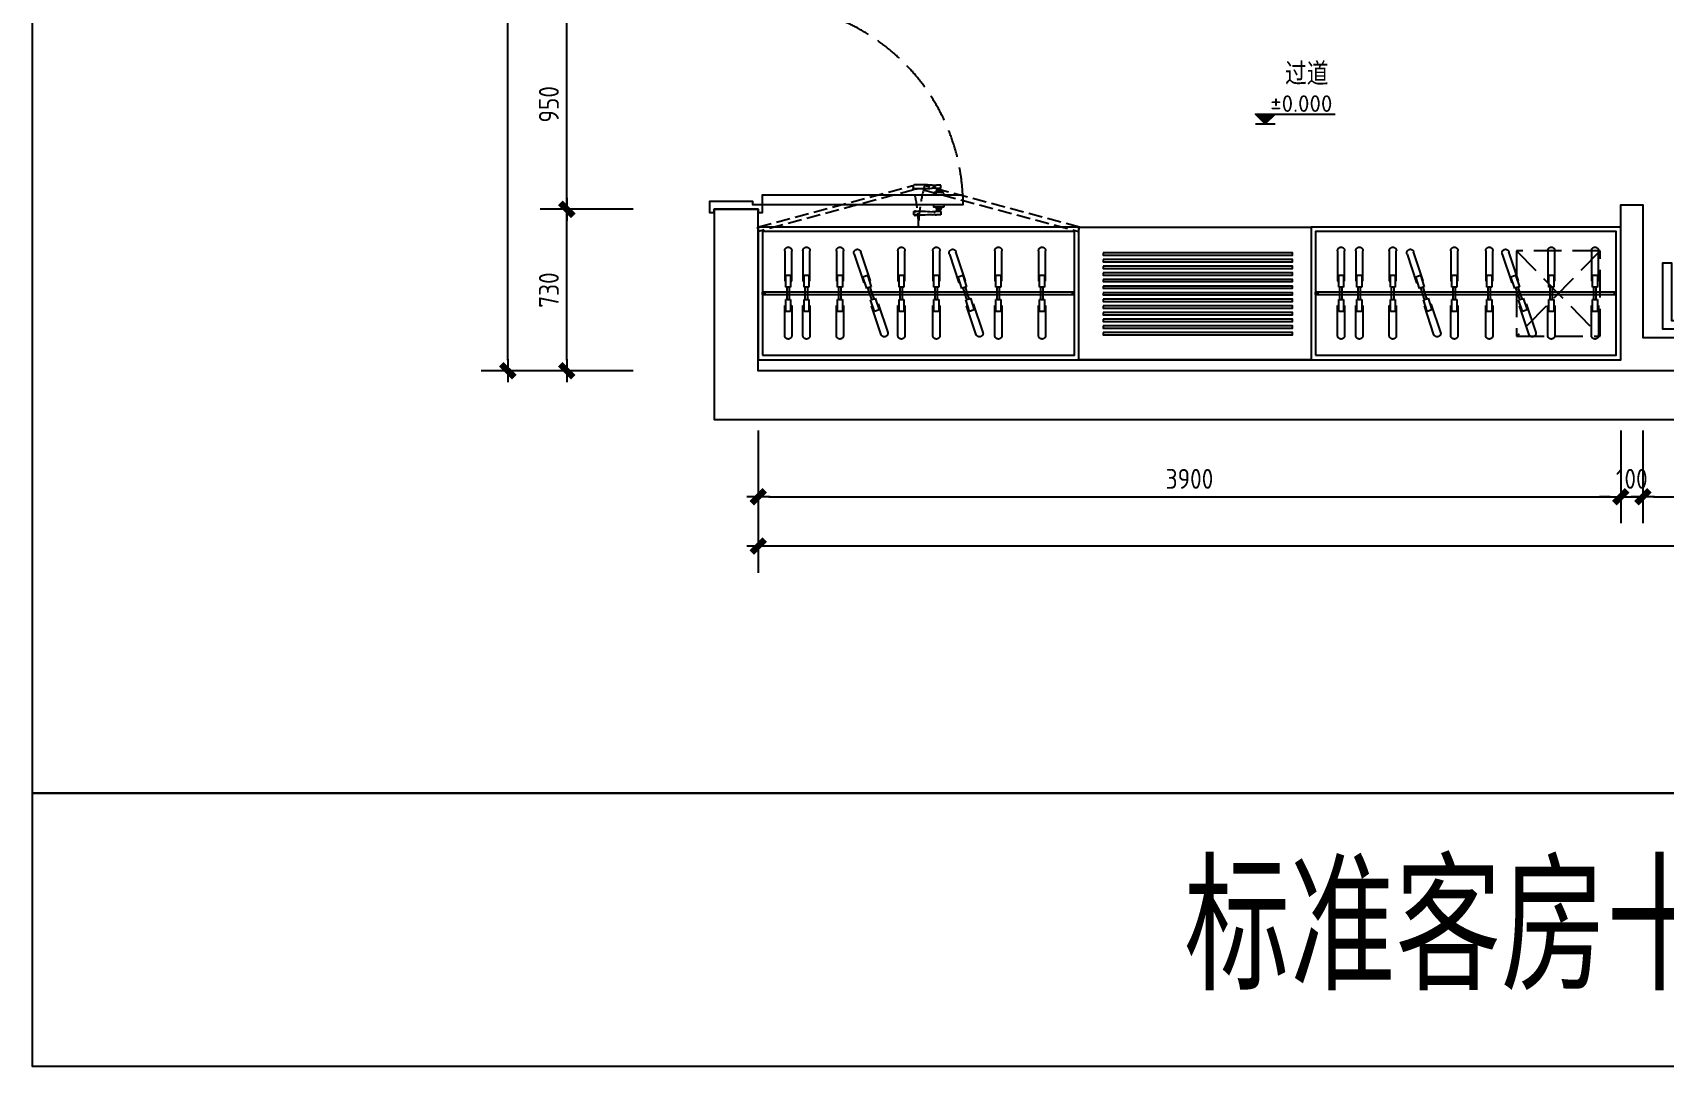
# Model space of a CAD drawing. Header units: inches. Extents: x 193953 to 255442, y -114891 to -62384.
# Drawn here: x 193954 to 201332, y -114891 to -110216 of the extents above; entities that cross this region are included whole.
import ezdxf
from ezdxf.enums import TextEntityAlignment as Align

# ---------------------------------------------------------------- set-up
doc = ezdxf.new("R2010")
doc.units = ezdxf.units.IN
doc.header["$LTSCALE"] = 500
doc.header["$MEASUREMENT"] = 0
for name, pattern in [('DASH', [0.35, 0.25, -0.1]), ('家具平面底图$0$DASH', [0.35, 0.25, -0.1]), ('家具平面底图$0$DOM-虚线', [0.35, 0.25, -0.1])]:
    doc.linetypes.add(name, pattern=pattern)
for name, color, linetype in [('0-索引文字', 50, 'Continuous'), ('F-活动家私(0.25)-DOM', 2, 'Continuous'), ('G-装饰造型轮廓线、电气提示线', 3, 'Continuous'), ('L-立面、剖面图、大样图-细线', 134, 'Continuous'), ('P-平面门', 2, 'Continuous'), ('SH-文字', 50, 'Continuous')]:
    doc.layers.add(name, color=color, linetype=linetype)
doc.styles.add('DOM-romans.shx', font='dim.shx')
doc.styles.add('MtXpl_', font='SIMYOU.TTF')
doc.styles.add('st', font='', dxfattribs={"width": 0.7})
doc.styles.get('st').set_extended_font_data('SimSun')
doc.dimstyles.new('DOM_DIM_1 80', dxfattribs={"dimscale": 60, "dimtxt": 1.5, "dimasz": 0.8, "dimexe": 2, "dimexo": 1.5, "dimgap": 0.6, "dimtad": 1, "dimdec": 0, "dimrnd": 5, "dimzin": 12, "dimdsep": 46, "dimtxsty": 'DOM-romans.shx', "dimblk": 'DOM_Dimension_Tick', "dimcen": 0.125, "dimclrd": 44, "dimclre": 44, "dimclrt": 50, "dimadec": 0, "dimazin": 0, "dimtfac": 1, "dimtdec": 0, "dimtix": 1, "dimtmove": 2, "dimatfit": 3, "dimldrblk": 'DOM_Leader_Arrow', "dimfxl": 0, "dimtvp": 1, "dimtolj": 1, "dimtzin": 0, "dimarcsym": 0})

# ---------------------------------------------------------------- blocks, each defined once
blk = doc.blocks.new('家具平面底图$0$A$C24926126')
at = {"color": 250, "linetype": '家具平面底图$0$DOM-虚线', "ltscale": 100}
for p, q in [((-192.5, 15.9, 0.9), (-55, 15.9, 0.9)), ((-192.5, 15.9), (-55, 15.9)), ((-192.5, 15.9), (-55, 15.9)), ((-192.5, 15.9, 0.9), (-55, 15.9, 0.9)), ((-82.5, 11, 0.9), (-82.5, -11, 0.9)), ((-27.5, 11, 0.9), (-82.5, 11, 0.9)), ((-82.5, 11), (-82.5, -11)), ((-27.5, 11), (-82.5, 11)), ((-82.5, 11), (-82.5, -11)), ((-27.5, 11), (-82.5, 11)), ((-82.5, 11, 0.9), (-82.5, -11, 0.9)), ((-27.5, 11, 0.9), (-82.5, 11, 0.9)), ((-55, 15.9, 0.9), (-55, 11, 0.9)), ((-55, 15.9), (-55, 11)), ((-55, 15.9), (-55, 11)), ((-55, 15.9, 0.9), (-55, 11, 0.9)), ((-27.5, 5.5, 0.9), (-27.5, 11, 0.9)), ((-27.5, 5.5), (-27.5, 11)), ((-27.5, 5.5), (-27.5, 11)), ((-27.5, 5.5, 0.9), (-27.5, 11, 0.9)), ((-27.5, -5.5, 0.9), (-27.5, 5.5, 0.9)), ((-27.5, -5.5), (-27.5, 5.5)), ((27.5, 5.5), (-27.5, 5.5)), ((27.5, 5.5, 0.9), (-27.5, 5.5, 0.9)), ((-27.5, -5.5), (-27.5, 5.5)), ((27.5, 5.5), (-27.5, 5.5)), ((-27.5, -5.5, 0.9), (-27.5, 5.5, 0.9)), ((27.5, 5.5, 0.9), (-27.5, 5.5, 0.9)), ((82.5, 11, 0.9), (27.5, 11, 0.9)), ((82.5, 11), (27.5, 11)), ((27.5, 5.5), (27.5, 11)), ((27.5, 5.5, 0.9), (27.5, 11, 0.9)), ((27.5, 5.5), (27.5, 11)), ((27.5, 5.5, 0.9), (27.5, 11, 0.9)), ((27.5, 5.5), (27.5, -5.5)), ((27.5, 5.5, 0.9), (27.5, -5.5, 0.9)), ((27.5, 5.5), (27.5, -5.5)), ((27.5, 5.5, 0.9), (27.5, -5.5, 0.9)), ((55, 15.9, 0.9), (55, 11, 0.9)), ((192.5, 15.9, 0.9), (55, 15.9, 0.9)), ((55, 15.9), (55, 11)), ((192.5, 15.9), (55, 15.9)), ((82.5, -11, 0.9), (82.5, 11, 0.9)), ((82.5, -11), (82.5, 11)), ((-55, -15.8, 0.9), (-192.5, -15.8, 0.9)), ((-55, -15.8), (-192.5, -15.8)), ((-55, -15.8), (-192.5, -15.8)), ((-55, -15.8, 0.9), (-192.5, -15.8, 0.9)), ((-82.5, -11, 0.9), (-27.5, -11, 0.9)), ((-82.5, -11), (-27.5, -11)), ((-82.5, -11), (-27.5, -11)), ((-82.5, -11, 0.9), (-27.5, -11, 0.9)), ((-55, -11, 0.9), (-55, -15.8, 0.9)), ((-55, -11), (-55, -15.8)), ((-55, -11), (-55, -15.8)), ((-55, -11, 0.9), (-55, -15.8, 0.9)), ((-27.5, -11, 0.9), (-27.5, -5.5, 0.9)), ((-27.5, -11), (-27.5, -5.5)), ((27.5, -5.5), (-27.5, -5.5)), ((27.5, -5.5, 0.9), (-27.5, -5.5, 0.9)), ((-27.5, -11), (-27.5, -5.5)), ((27.5, -5.5), (-27.5, -5.5)), ((-27.5, -11, 0.9), (-27.5, -5.5, 0.9)), ((27.5, -5.5, 0.9), (-27.5, -5.5, 0.9)), ((27.5, -5.5), (27.5, -11)), ((27.5, -5.5, 0.9), (27.5, -11, 0.9)), ((27.5, -5.5), (27.5, -11)), ((27.5, -5.5, 0.9), (27.5, -11, 0.9)), ((27.5, -11, 0.9), (82.5, -11, 0.9)), ((27.5, -11), (82.5, -11)), ((55, -11, 0.9), (55, -15.8, 0.9)), ((55, -11), (55, -15.8)), ((55, -15.8, 0.9), (192.5, -15.8, 0.9)), ((55, -15.8), (192.5, -15.8))]:
    blk.add_line(p, q, dxfattribs=at)
blk.add_lwpolyline([(27.5, -11), (82.5, -11), (82.5, 11), (27.5, 11)], dxfattribs=at)
at = {"color": 250, "linetype": '家具平面底图$0$DOM-虚线', "ltscale": 100, "elevation": 0.9}
blk.add_lwpolyline([(27.5, -11), (82.5, -11), (82.5, 11), (27.5, 11)], dxfattribs=at)
at = {"color": 250, "linetype": '家具平面底图$0$DOM-虚线', "ltscale": 100}
blk.add_lwpolyline([(55, -11), (55, -15.8), (192.5, -15.8, 0.890447), (192.5, 15.9), (55, 15.9), (55, 11)], format="xyb", dxfattribs=at)
at = {"color": 250, "linetype": '家具平面底图$0$DOM-虚线', "ltscale": 100, "elevation": 0.9}
blk.add_lwpolyline([(55, -11), (55, -15.8), (192.5, -15.8, 0.890447), (192.5, 15.9), (55, 15.9), (55, 11)], format="xyb", dxfattribs=at)
at = {"color": 250, "linetype": '家具平面底图$0$DOM-虚线', "ltscale": 100}
for centre, start, end in [((-193.2, 0, 0.9), 87.49525, 272.50475), ((-193.2, 0), 87.49525, 272.50475), ((-193.2, 0), 87.49525, 272.50475), ((-193.2, 0, 0.9), 87.49525, 272.50475), ((190.7, 0, 0.9), 276.63327, 83.36673), ((190.7, 0), 276.63327, 83.36673)]:
    blk.add_arc(centre, 15.9, start, end, dxfattribs=at)
blk = doc.blocks.new('ftfhtg')
at = {"layer": 'L-立面、剖面图、大样图-细线', "color": 8}
for p, q in [((-1050024.2, -439780.5), (-1050024.2, -439789.8)), ((-1050021.4, -439792.6), (-1050015.3, -439792.6)), ((-1050015.3, -439792.6), (-1049983.1, -439792.6)), ((-1050013.1, -439795.3), (-1050013.1, -439794.8)), ((-1049986.7, -439796.7), (-1050011.7, -439796.7)), ((-1050010.3, -439796.7), (-1050010.3, -439803.4)), ((-1050010.3, -439813.7), (-1049988.1, -439813.7)), ((-1050010.3, -439813.7), (-1050010.3, -439830.5)), ((-1049988.4, -439803.6), (-1050010, -439803.6)), ((-1049988.1, -439796.7), (-1049988.1, -439803.4)), ((-1049985.3, -439794.8), (-1049985.3, -439795.3)), ((-1049983.1, -439792.6), (-1049977, -439792.6)), ((-1049974.2, -439789.8), (-1049974.2, -439780.5)), ((-1049872.3, -439813.7), (-1049872.3, -439830.5)), ((-1049872.3, -439813.7), (-1049872.3, -439830.5)), ((-1050010.3, -439830.5), (-1049988.1, -439830.5))]:
    blk.add_line(p, q, dxfattribs=at)
for points in [[(-1050009.7, -439803.6, -0.311671), (-1050006.9, -439806), (-1050006.9, -439813.7)], [(-1049988.3, -439803.6, 0.34884), (-1049991.5, -439806), (-1049991.5, -439813.7)], [(-1049875.3, -439813.6, 0.28759), (-1049880.9, -439811.1, -0.060586), (-1049890.3, -439812.1, 0.212877), (-1049891.2, -439812.9)], [(-1049875.3, -439830.7, -0.28759), (-1049880.9, -439833.2, 0.060586), (-1049890.3, -439832.2, -0.212877), (-1049891.2, -439831.3)]]:
    blk.add_lwpolyline(points, format="xyb", dxfattribs=at)
for centre, radius, start, end in [((-1050021.4, -439789.8), 2.78, 180, 270), ((-1050015.3, -439794.8), 2.22, 0, 90), ((-1050011.7, -439795.3), 1.39, 180, 270), ((-1050010, -439803.4), 0.278, 180, 270), ((-1049988.4, -439803.4), 0.278, 270, 0), ((-1049976.5, -439792), 24.6, 241.9616, 293.82253), ((-1049938.9, -440716.4), 903.9, 93.11282, 93.12014), ((-1049974.8, -439740), 74.9, 259.84329, 276.25564), ((-1049986.7, -439795.3), 1.39, 270, 0), ((-1049983.1, -439794.8), 2.22, 90, 180), ((-1049977, -439789.8), 2.78, 270, 0), ((-1049913.7, -440502.8), 690.3, 86.56114, 94.39322), ((-1049976.5, -439852.2), 24.6, 66.17747, 118.0384), ((-1049974.8, -439904.2), 74.9, 83.74436, 100.15671), ((-1049913.7, -439141.4), 690.3, 265.60678, 273.43886)]:
    blk.add_arc(centre, radius, start, end, dxfattribs=at)
blk = doc.blocks.new('A$Cf4202bee')
at = {"layer": 'G-装饰造型轮廓线、电气提示线', "color": 1, "ltscale": 20}
for points in [[(-15, -200), (-15, -220), (20, -220), (20, -175), (35, -175), (35, 20), (-15, 20), (-15, 0), (0, 0), (0, -200)], [(965, -200), (965, -220), (930, -220), (930, -175), (915, -175), (915, 20), (965, 20), (965, 0), (950, 0), (950, -200)]]:
    blk.add_lwpolyline(points, close=True, dxfattribs=at)
at = {"layer": 'P-平面门', "color": 1, "ltscale": 3}
blk.add_lwpolyline([(65, -1125), (20, -1125), (20, -220), (65, -220)], close=True, dxfattribs=at)
at = {"layer": 'P-平面门', "color": 8, "linetype": 'DASH'}
blk.add_arc((17.9, -214.1), 912.1, 272.95922, 359.62998, dxfattribs=at)
at = {"layer": 'P-平面门', "extrusion": (0, 0, -1), "yscale": 0.9000000000232831}
for p, xscale, zscale, rotation in [((-395822.5, 943983.1), 0.9000000000232831, -0.9000000000014552, 90), ((395737.5, 943983.1), -0.9000000000232831, -0.9000000000232831, 270)]:
    blk.add_blockref('ftfhtg', p, dxfattribs=dict(at, xscale=xscale, zscale=zscale, rotation=rotation))
blk = doc.blocks.new('A$Cf66d3db0')
at = {"color": 4}
blk.add_lwpolyline([(-12802.3, 7040.2), (0, 7040.2), (0, 0), (-12802.3, 0)], close=True, dxfattribs=at)
blk = doc.blocks.new('DOM_Dimension_Tick')
at = {"color": 0, "linetype": 'ByBlock'}
for p, q in [((-1.09, 0), (0, 0)), ((0, 0), (1.09, 0))]:
    blk.add_line(p, q, dxfattribs=at)
at = {"color": 0, "linetype": 'Continuous', "const_width": 0.608}
blk.add_lwpolyline([(-0.61, -0.61), (0.61, 0.61)], dxfattribs=at)
blk = doc.blocks.new('*D372')
at = {"color": 44, "lineweight": -2, "transparency": 16777216}
for p, q in [((197234.5, -112015.2), (197234.5, -112435.2)), ((201134.5, -112015.2), (201134.5, -112435.2)), ((197282.5, -112315.2), (201086.5, -112315.2))]:
    blk.add_line(p, q, dxfattribs=at)
at = {"layer": 'Defpoints', "color": 0, "transparency": 16777216}
for p in [(201134.5, -111695.3), (197234.5, -111745.3), (201134.5, -112315.2)]:
    blk.add_point(p, dxfattribs=at)
at = {"color": 44, "lineweight": -2, "transparency": 16777216, "xscale": 48, "yscale": 48, "zscale": 48, "rotation": 180}
blk.add_blockref('DOM_Dimension_Tick', (197234.5, -112315.2), dxfattribs=at)
at = {"color": 44, "lineweight": -2, "transparency": 16777216, "xscale": 48, "yscale": 48, "zscale": 48}
blk.add_blockref('DOM_Dimension_Tick', (201134.5, -112315.2), dxfattribs=at)
at = {"color": 50, "transparency": 16777216, "insert": (199184.5, -112234.2), "char_height": 90, "attachment_point": 5, "style": 'DOM-romans.shx'}
blk.add_mtext('\\A1;3900', dxfattribs=at)
blk = doc.blocks.new('DOM_Leader_Arrow')
at = {"color": 0, "linetype": 'ByBlock'}
blk.add_line((0, 0), (-1.5, 0), dxfattribs=at)
for points in [[(-1.29, 1), (-0.89, 1.28), (-0.36, 0), (0, 0)], [(-1.29, -1), (-0.89, -1.28), (-0.36, 0), (0, 0)]]:
    blk.add_solid(points, dxfattribs=at)
blk = doc.blocks.new('*D373')
at = {"color": 44, "lineweight": -2, "transparency": 16777216}
for p, q in [((201134.5, -112015.2), (201134.5, -112435.2)), ((201234.5, -112015.2), (201234.5, -112435.2)), ((201086.5, -112315.2), (201038.5, -112315.2)), ((201134.5, -112315.2), (201234.5, -112315.2)), ((201282.5, -112315.2), (201330.5, -112315.2))]:
    blk.add_line(p, q, dxfattribs=at)
at = {"layer": 'Defpoints', "color": 0, "transparency": 16777216}
for p in [(201234.5, -110995.3), (201134.5, -111695.3), (201234.5, -112315.2)]:
    blk.add_point(p, dxfattribs=at)
at = {"color": 44, "lineweight": -2, "transparency": 16777216, "xscale": 48, "yscale": 48, "zscale": 48}
blk.add_blockref('DOM_Dimension_Tick', (201134.5, -112315.2), dxfattribs=at)
at = {"color": 44, "lineweight": -2, "transparency": 16777216, "xscale": 48, "yscale": 48, "zscale": 48, "rotation": 180}
blk.add_blockref('DOM_Dimension_Tick', (201234.5, -112315.2), dxfattribs=at)
at = {"color": 50, "transparency": 16777216, "insert": (201184.5, -112234.2), "char_height": 90, "attachment_point": 5, "style": 'DOM-romans.shx'}
blk.add_mtext('\\A1;100', dxfattribs=at)
blk = doc.blocks.new('*D374')
at = {"color": 44, "lineweight": -2, "transparency": 16777216}
for p, q in [((201234.5, -112015.2), (201234.5, -112435.2)), ((206214.5, -112015.2), (206214.5, -112435.2)), ((201282.5, -112315.2), (206166.5, -112315.2))]:
    blk.add_line(p, q, dxfattribs=at)
at = {"layer": 'Defpoints', "color": 0, "transparency": 16777216}
for p in [(201234.5, -110995.3), (206214.5, -111720.3), (206214.5, -112315.2)]:
    blk.add_point(p, dxfattribs=at)
at = {"color": 44, "lineweight": -2, "transparency": 16777216, "xscale": 48, "yscale": 48, "zscale": 48, "rotation": 180}
blk.add_blockref('DOM_Dimension_Tick', (201234.5, -112315.2), dxfattribs=at)
at = {"color": 44, "lineweight": -2, "transparency": 16777216, "xscale": 48, "yscale": 48, "zscale": 48}
blk.add_blockref('DOM_Dimension_Tick', (206214.5, -112315.2), dxfattribs=at)
at = {"color": 50, "transparency": 16777216, "insert": (203724.5, -112234.2), "char_height": 90, "attachment_point": 5, "style": 'DOM-romans.shx'}
blk.add_mtext('\\A1;4980', dxfattribs=at)
blk = doc.blocks.new('*D375')
at = {"color": 44, "lineweight": -2, "transparency": 16777216}
for p, q in [((197234.5, -112238.7), (197234.5, -112658.7)), ((206214.5, -112238.7), (206214.5, -112658.7)), ((206166.5, -112538.7), (197282.5, -112538.7))]:
    blk.add_line(p, q, dxfattribs=at)
at = {"layer": 'Defpoints', "color": 0, "transparency": 16777216}
for p in [(197234.5, -112111.2), (206214.5, -112111.2), (197234.5, -112538.7)]:
    blk.add_point(p, dxfattribs=at)
at = {"color": 44, "lineweight": -2, "transparency": 16777216, "xscale": 48, "yscale": 48, "zscale": 48, "rotation": 180}
blk.add_blockref('DOM_Dimension_Tick', (197234.5, -112538.7), dxfattribs=at)
at = {"color": 44, "lineweight": -2, "transparency": 16777216, "xscale": 48, "yscale": 48, "zscale": 48}
blk.add_blockref('DOM_Dimension_Tick', (206214.5, -112538.7), dxfattribs=at)
at = {"color": 50, "transparency": 16777216, "insert": (201724.5, -112457.7), "char_height": 90, "attachment_point": 5, "style": 'DOM-romans.shx'}
blk.add_mtext('\\A1;8980', dxfattribs=at)
blk = doc.blocks.new('*D376')
at = {"color": 44, "lineweight": -2, "transparency": 16777216}
for p, q in [((196668.8, -111015.3), (196248.8, -111015.3)), ((196368.8, -111697.3), (196368.8, -111063.3)), ((196668.8, -111745.3), (196248.8, -111745.3))]:
    blk.add_line(p, q, dxfattribs=at)
at = {"layer": 'Defpoints', "color": 0, "transparency": 16777216}
for p in [(196368.8, -111015.3), (197161.8, -111015.3), (197234.5, -111745.3)]:
    blk.add_point(p, dxfattribs=at)
at = {"color": 44, "lineweight": -2, "transparency": 16777216, "xscale": 48, "yscale": 48, "zscale": 48}
for p, rotation in [((196368.8, -111015.3), 90), ((196368.8, -111745.3), 270)]:
    blk.add_blockref('DOM_Dimension_Tick', p, dxfattribs=dict(at, rotation=rotation))
at = {"color": 50, "transparency": 16777216, "insert": (196287.8, -111380.3), "char_height": 90, "attachment_point": 5, "rotation": 90, "style": 'DOM-romans.shx'}
blk.add_mtext('\\A1;730', dxfattribs=at)
blk = doc.blocks.new('*D377')
at = {"color": 44, "lineweight": -2, "transparency": 16777216}
for p, q in [((196668.8, -110065.3), (196248.8, -110065.3)), ((196368.8, -110967.3), (196368.8, -110113.3)), ((196668.8, -111015.3), (196248.8, -111015.3))]:
    blk.add_line(p, q, dxfattribs=at)
at = {"layer": 'Defpoints', "color": 0, "transparency": 16777216}
for p in [(196368.8, -110065.3), (197134.5, -110065.3), (197161.8, -111015.3)]:
    blk.add_point(p, dxfattribs=at)
at = {"color": 44, "lineweight": -2, "transparency": 16777216, "xscale": 48, "yscale": 48, "zscale": 48}
for p, rotation in [((196368.8, -110065.3), 90), ((196368.8, -111015.3), 270)]:
    blk.add_blockref('DOM_Dimension_Tick', p, dxfattribs=dict(at, rotation=rotation))
at = {"color": 50, "transparency": 16777216, "insert": (196287.8, -110540.3), "char_height": 90, "attachment_point": 5, "rotation": 90, "style": 'DOM-romans.shx'}
blk.add_mtext('\\A1;950', dxfattribs=at)
blk = doc.blocks.new('*D380')
at = {"color": 44, "lineweight": -2, "transparency": 16777216}
for p, q in [((196402.3, -107035.3), (195982.3, -107035.3)), ((196102.3, -111697.3), (196102.3, -107083.3)), ((196402.3, -111745.3), (195982.3, -111745.3))]:
    blk.add_line(p, q, dxfattribs=at)
at = {"layer": 'Defpoints', "color": 0, "transparency": 16777216}
for p in [(196102.3, -107035.3), (196557.8, -107035.3), (196557.8, -111745.3)]:
    blk.add_point(p, dxfattribs=at)
at = {"color": 44, "lineweight": -2, "transparency": 16777216, "xscale": 48, "yscale": 48, "zscale": 48}
for p, rotation in [((196102.3, -107035.3), 90), ((196102.3, -111745.3), 270)]:
    blk.add_blockref('DOM_Dimension_Tick', p, dxfattribs=dict(at, rotation=rotation))
at = {"color": 50, "transparency": 16777216, "insert": (196021.3, -109390.3), "char_height": 90, "attachment_point": 5, "rotation": 90, "style": 'DOM-romans.shx'}
blk.add_mtext('\\A1;4710', dxfattribs=at)
blk = doc.blocks.new('DOM-平面标高符号')
blk.add_hatch(color=256).paths.add_polyline_path([(1.47, 1.5), (0, 0), (-1.47, 1.5)])
at = {"color": 150}
for p, q in [((-1.47, 1.5), (10.53, 1.5)), ((-1.47, 0), (1.47, 0))]:
    blk.add_line(p, q, dxfattribs=at)
blk.add_lwpolyline([(1.47, 1.5), (0, 0), (-1.47, 1.5)], close=True, dxfattribs=at)
at = {"style": 'DOM-romans.shx', "width": 0.444477}
blk.add_attdef('ELEV', text='', height=2.5, dxfattribs=at).set_placement((0.75, 1.82), (10.11, 1.82), align=Align.FIT)

msp = doc.modelspace()

# ---------------------------------------------------------------- linework, layer by layer
at = {"color": 8, "linetype": 'DASH'}
for p, q in [((201041.4, -111202.4), (200663.7, -111589.6)), ((200663.7, -111202.4), (201041.4, -111589.6))]:
    msp.add_line(p, q, dxfattribs=at)
at = {"color": 8, "linetype": '家具平面底图$0$DASH', "ltscale": 300}
for p, q in [((198664.5, -111390.3), (197254.5, -111390.3)), ((197254.5, -111400.3), (198664.5, -111400.3)), ((201114.5, -111390.3), (199754.5, -111390.3)), ((199754.5, -111400.3), (201114.5, -111400.3))]:
    msp.add_line(p, q, dxfattribs=at)
at = {"color": 4}
msp.add_lwpolyline([(197034.5, -111015.3), (197034.5, -111965.3), (206214.5, -111965.3), (206214.5, -111745.3), (197234.5, -111745.3), (197234.5, -111015.3), (197034.5, -111015.3)], dxfattribs=at)
at = {"color": 3}
msp.add_lwpolyline([(197234.5, -111695.3), (201134.5, -111695.3), (201134.5, -110995.3), (201234.5, -110995.3), (201234.5, -111595.3), (202484.5, -111595.3), (202484.5, -111695.3), (203634.5, -111695.3), (203634.5, -111595.3), (206014.5, -111595.3), (206014.5, -111695.3), (206214.5, -111695.3), (206214.5, -111745.3)], dxfattribs=at)
at = {"color": 2}
for points in [[(197234.5, -111695.3), (198684.5, -111695.3), (198684.5, -111095.3), (197234.5, -111095.3)], [(198684.5, -111095.3), (199734.5, -111095.3), (199734.5, -111695.3), (198684.5, -111695.3)], [(199734.5, -111695.3), (201134.5, -111695.3), (201134.5, -111095.3), (199734.5, -111095.3)], [(202324.4, -111257.9), (202324.4, -111557.9), (201324.4, -111557.9), (201324.4, -111257.9), (201364.4, -111257.9), (201364.4, -111517.9), (202284.4, -111517.9), (202284.4, -111257.9)]]:
    msp.add_lwpolyline(points, close=True, dxfattribs=at)
at = {"color": 8}
for points in [[(197254.5, -111675.3), (198664.5, -111675.3), (198664.5, -111115.3), (197254.5, -111115.3)], [(199754.5, -111675.3), (201114.5, -111675.3), (201114.5, -111115.3), (199754.5, -111115.3)]]:
    msp.add_lwpolyline(points, close=True, dxfattribs=at)
at = {"color": 8, "linetype": 'DASH'}
msp.add_lwpolyline([(201041.4, -111589.6), (201041.4, -111202.4), (200663.7, -111202.4), (200663.7, -111589.6)], close=True, dxfattribs=at)
at = {"color": 8, "linetype": '家具平面底图$0$DASH', "ltscale": 300}
for points in [[(197264.5, -111400.3), (197254.5, -111400.3), (197254.5, -111390.3), (197264.5, -111390.3)], [(198654.5, -111400.3), (198664.5, -111400.3), (198664.5, -111390.3), (198654.5, -111390.3)], [(199764.5, -111400.3), (199754.5, -111400.3), (199754.5, -111390.3), (199764.5, -111390.3)], [(201104.5, -111400.3), (201114.5, -111400.3), (201114.5, -111390.3), (201104.5, -111390.3)]]:
    msp.add_lwpolyline(points, close=True, dxfattribs=at)
at = {"color": 4}
msp.add_lwpolyline([(193953.5, -113656.2), (209316.2, -113656.2), (209316.2, -114891.2), (193953.5, -114891.2)], close=True, dxfattribs=at)
at = {"layer": 'F-活动家私(0.25)-DOM', "color": 250}
for points in [[(198794.2, -111212.3), (198794.2, -111222.3), (199650.4, -111222.3), (199650.4, -111212.3)], [(198794.2, -111242.3), (198794.2, -111252.3), (199650.4, -111252.3), (199650.4, -111242.3)], [(198794.2, -111272.3), (198794.2, -111282.3), (199650.4, -111282.3), (199650.4, -111272.3)], [(198794.2, -111302.3), (198794.2, -111312.3), (199650.4, -111312.3), (199650.4, -111302.3)], [(198794.2, -111332.3), (198794.2, -111342.3), (199650.4, -111342.3), (199650.4, -111332.3)], [(198794.2, -111362.3), (198794.2, -111372.3), (199650.4, -111372.3), (199650.4, -111362.3)], [(198794.2, -111392.3), (198794.2, -111402.3), (199650.4, -111402.3), (199650.4, -111392.3)], [(198794.2, -111422.3), (198794.2, -111432.3), (199650.4, -111432.3), (199650.4, -111422.3)], [(198794.2, -111452.3), (198794.2, -111462.3), (199650.4, -111462.3), (199650.4, -111452.3)], [(198794.2, -111482.3), (198794.2, -111492.3), (199650.4, -111492.3), (199650.4, -111482.3)], [(198794.2, -111512.3), (198794.2, -111522.3), (199650.4, -111522.3), (199650.4, -111512.3)], [(198794.2, -111542.3), (198794.2, -111552.3), (199650.4, -111552.3), (199650.4, -111542.3)], [(198794.2, -111572.3), (198794.2, -111582.3), (199650.4, -111582.3), (199650.4, -111572.3)]]:
    msp.add_lwpolyline(points, close=True, dxfattribs=at)
at = {"layer": 'P-平面门', "color": 8, "linetype": 'DASH', "ltscale": 0.5}
for points in [[(197231.9, -111095.7), (197932.2, -110908), (197937.4, -110927.3), (197237.1, -111115)], [(198687.1, -111095.7), (197986.8, -110908), (197981.6, -110927.3), (198681.9, -111115)]]:
    msp.add_lwpolyline(points, close=True, dxfattribs=at)
for centre, start, end in [((197272.5, -111100.3), 0.41698, 15.41698), ((198646.5, -111100.3), 164.58302, 179.58302)]:
    msp.add_arc(centre, 687, start, end, dxfattribs=at)

# ---------------------------------------------------------------- block references
at = {"color": 6, "xscale": 1.2, "yscale": 1.2, "zscale": 1.2, "rotation": 180}
msp.add_blockref('A$Cf66d3db0', (193953.5, -105208), dxfattribs=at)
at = {"color": 6, "rotation": 90.00000000000001}
msp.add_blockref('A$Cf4202bee', (197034.5, -111015.3), dxfattribs=at)
at = {"color": 8, "xscale": -1}
for p, rotation in [((197370.1, -111395.3), 90), ((197452.6, -111395.3), 90), ((197603.9, -111395.3), 90), ((197882, -111395.3), 90), ((198040, -111395.3), 90), ((198320.5, -111395.3), 90), ((198518, -111395.3), 90), ((199870.1, -111395.3), 90), ((199952.6, -111395.3), 90), ((200103.9, -111395.3), 90), ((200382, -111395.3), 90), ((200540, -111395.3), 90), ((200820.5, -111395.3), 90), ((201018, -111395.3), 90), ((197744.1, -111395.2), 108.455851589497), ((198174.6, -111395.2), 108.455851589497), ((200244.1, -111395.2), 108.455851589497), ((200674.6, -111395.2), 108.455851589497)]:
    msp.add_blockref('家具平面底图$0$A$C24926126', p, dxfattribs=dict(at, rotation=rotation))
at = {"layer": '0-索引文字'}
ref = msp.add_blockref('DOM-平面标高符号', (199527.2, -110629.2), dxfattribs=dict(at, xscale=30, yscale=30, zscale=30))
ref.add_attrib('ELEV', '%%P0.000', dxfattribs={"layer": '0', "height": 75, "style": 'DOM-romans.shx', "width": 0.715203}).set_placement((199549.7, -110574.6), (199830.6, -110574.6), align=Align.FIT)

# ---------------------------------------------------------------- texts
at = {"layer": '0-索引文字', "style": 'st', "width": 0.8}
msp.add_attdef('过道', text='', height=90, dxfattribs=at).set_placement((199714.6, -110399.1), align=Align.MIDDLE_CENTER)
at = {"layer": 'SH-文字', "color": 50, "style": 'MtXpl_', "width": 0.7}
msp.add_text('标准客房十七（41.5㎡）', height=500, dxfattribs=at).set_placement((199160.9, -114492.8))

# ---------------------------------------------------------------- dimensions: what is measured, and where the dimension line sits
at = {"color": 6}
for base, p1, p2, picture, middle in [((196102.3, -107035.3), (196557.8, -111745.3), (196557.8, -107035.3), '*D380', (196021.3, -109390.3)), ((196368.8, -110065.3), (197161.8, -111015.3), (197134.5, -110065.3), '*D377', (196287.8, -110540.3)), ((196368.8, -111015.3), (197234.5, -111745.3), (197161.8, -111015.3), '*D376', (196287.8, -111380.3))]:
    dim = msp.add_linear_dim(base=base, p1=p1, p2=p2, angle=90, dimstyle='DOM_DIM_1 80', dxfattribs=at)
    dim.commit()
    dim.dimension.update_dxf_attribs({"geometry": picture, "text_midpoint": middle})
for base, p1, p2, picture, middle in [((201234.5, -112315.2), (201134.5, -111695.3), (201234.5, -110995.3), '*D373', (201184.5, -112234.2)), ((206214.5, -112315.2), (201234.5, -110995.3), (206214.5, -111720.3), '*D374', (203724.5, -112234.2)), ((201134.5, -112315.2), (197234.5, -111745.3), (201134.5, -111695.3), '*D372', (199184.5, -112234.2)), ((197234.5, -112538.7), (206214.5, -112111.2), (197234.5, -112111.2), '*D375', (201724.5, -112457.7))]:
    dim = msp.add_linear_dim(base=base, p1=p1, p2=p2, dimstyle='DOM_DIM_1 80', dxfattribs=at)
    dim.commit()
    dim.dimension.update_dxf_attribs({"geometry": picture, "text_midpoint": middle})

doc.saveas('drawing.dxf')
